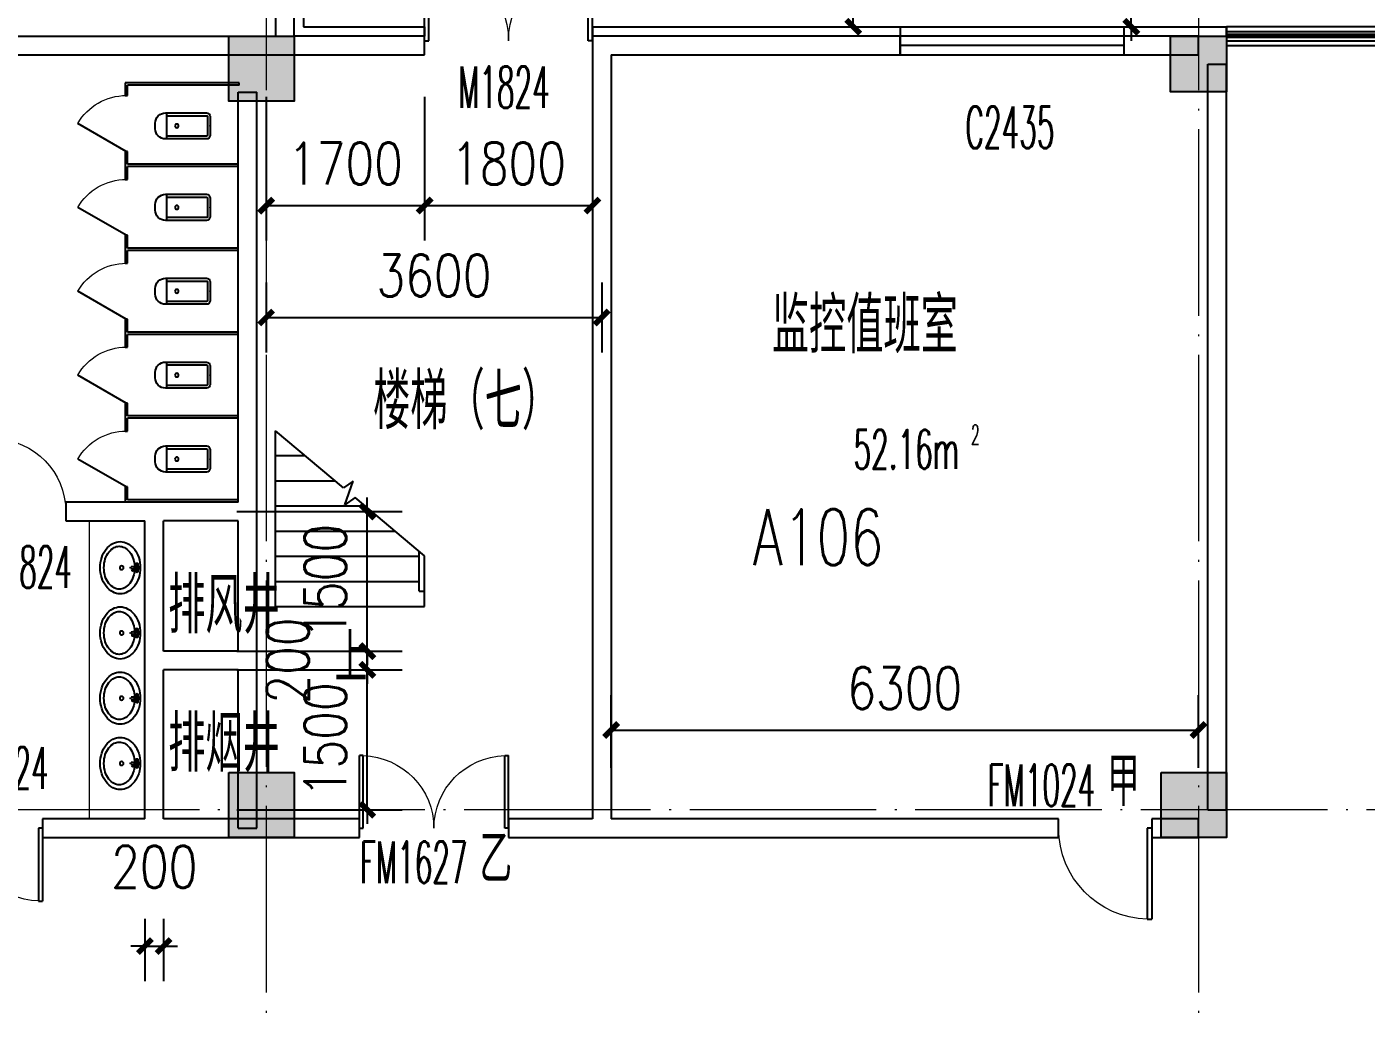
# Model space of a CAD drawing. Extents: x 1417642 to 3570900, y 124798 to 1191112.
# Drawn here: x 1464911 to 1479279, y 659917 to 670533 of the extents above; entities that cross this region are included whole.
import ezdxf

# ---------------------------------------------------------------- set-up
doc = ezdxf.new("R2010")
doc.units = 0
doc.header["$LTSCALE"] = 1000
doc.header["$MEASUREMENT"] = 0
doc.linetypes.add('DOTE', pattern=[2.42, 2, -0.2, 0.02, -0.2])
doc.layers.get('0').update_dxf_attribs({"linetype": 'CONTINUOUS'})
doc.layers.get('Defpoints').update_dxf_attribs({"linetype": 'CONTINUOUS'})
for name, color, linetype in [('colu', 2, 'CONTINUOUS'), ('CURTWALL', 132, 'CONTINUOUS'), ('DIM_SYMB', 3, 'CONTINUOUS'), ('DOTE', 1, 'DOTE'), ('LATRINE', 6, 'CONTINUOUS'), ('LVTRY', 6, 'CONTINUOUS'), ('PUB_DIM', 3, 'CONTINUOUS'), ('PUB_TEXT', 40, 'CONTINUOUS'), ('SPACE', 7, 'CONTINUOUS'), ('STAIR', 2, 'CONTINUOUS'), ('SURFACE', 6, 'CONTINUOUS'), ('tiaozheng', 20, 'CONTINUOUS'), ('WALL', 4, 'CONTINUOUS'), ('WINDOW', 2, 'CONTINUOUS'), ('WINDOW_TEXT', 7, 'CONTINUOUS'), ('柱填充 @ 1', 8, 'CONTINUOUS')]:
    doc.layers.add(name, color=color, linetype=linetype)
doc.styles.add('_TCH_DIM', font='ROMANS', dxfattribs={"width": 0.7, "bigfont": 'Z'})
doc.styles.add('_TCH_SPACE', font='ROMANS', dxfattribs={"width": 0.7, "height": 5, "bigfont": 'Z'})
doc.styles.add('_TCH_WINDOW', font='ROMANS.shx', dxfattribs={"width": 0.7, "height": 400, "bigfont": 'Z.shx'})
doc.styles.add('DIM_FONT', font='SIMPLEX.shx', dxfattribs={"width": 0.8})
doc.styles.add('Z', font='ROMANS', dxfattribs={"width": 0.7, "bigfont": 'Z'})
doc.dimstyles.new('DIMN150', dxfattribs={"dimscale": 1.5, "dimtxt": 300, "dimasz": 100, "dimexe": 250, "dimexo": 300, "dimgap": 150, "dimtad": 1, "dimdec": 0, "dimzin": 0, "dimdsep": 46, "dimtxsty": 'DIM_FONT', "dimblk": 'ARCHTICK', "dimcen": 0.09, "dimdle": 1.5, "dimclrt": 7, "dimazin": 2, "dimtfac": 1, "dimtdec": 0, "dimtix": 1, "dimtmove": 2, "dimatfit": 3, "dimldrblk": 'ARCHTICK', "dimfxl": 1, "dimtolj": 1, "dimtzin": 0, "dimarcsym": 0})

# ---------------------------------------------------------------- blocks, each defined once
blk = doc.blocks.new('1')
at = {"layer": '柱填充 @ 1', "ltscale": 1000}
for points in [[(1431298, 706934), (1431998, 706934), (1431998, 706234), (1431298, 706234)], [(1441398, 706934), (1441998, 706934), (1441998, 706334), (1441398, 706334)], [(1431298, 699034), (1431998, 699034), (1431998, 698334), (1431298, 698334)], [(1441298, 699034), (1441998, 699034), (1441998, 698334), (1441298, 698334)]]:
    blk.add_hatch(color=256, dxfattribs=at).paths.add_polyline_path(points)
at = {"layer": 'colu', "ltscale": 1000}
for points in [[(1431298, 706934), (1431998, 706934), (1431998, 706234), (1431298, 706234)], [(1441398, 706934), (1441998, 706934), (1441998, 706334), (1441398, 706334)], [(1431298, 699034), (1431998, 699034), (1431998, 698334), (1431298, 698334)], [(1441298, 699034), (1441998, 699034), (1441998, 698334), (1441298, 698334)]]:
    blk.add_lwpolyline(points, close=True, dxfattribs=at)
blk = doc.blocks.new('_ArchTick')
at = {"color": 0, "linetype": 'ByBlock', "const_width": 0.4}
blk.add_lwpolyline([(-0.5, -0.5), (0.5, 0.5)], dxfattribs=at)
blk = doc.blocks.new('*D3491')
at = {"layer": 'Defpoints', "color": 0}
for p in [(1467479, 668240), (1471079, 668240), (1471079, 667414)]:
    blk.add_point(p, dxfattribs=at)
at = {"layer": 'PUB_DIM', "color": 0, "lineweight": -2}
for p, q in [((1467479, 667790), (1467479, 667039)), ((1471079, 667790), (1471079, 667039)), ((1467477, 667414), (1471081, 667414))]:
    blk.add_line(p, q, dxfattribs=at)
at = {"layer": 'PUB_DIM', "color": 0, "lineweight": -2, "xscale": 150, "yscale": 150, "zscale": 150, "rotation": 180}
blk.add_blockref('_ArchTick', (1467479, 667414), dxfattribs=at)
at = {"layer": 'PUB_DIM', "color": 0, "lineweight": -2, "xscale": 150, "yscale": 150, "zscale": 150}
blk.add_blockref('_ArchTick', (1471079, 667414), dxfattribs=at)
at = {"layer": 'PUB_DIM', "color": 7, "insert": (1469279, 667864), "char_height": 450, "attachment_point": 5, "style": 'DIM_FONT'}
blk.add_mtext('\\A1;3600', dxfattribs=at)
blk = doc.blocks.new('*D3499')
at = {"layer": 'Defpoints', "color": 0}
for p in [(1466179, 661411), (1466379, 661411), (1466379, 660670)]:
    blk.add_point(p, dxfattribs=at)
at = {"layer": 'PUB_DIM', "color": 0, "lineweight": -2}
for p, q in [((1466179, 660961), (1466179, 660295)), ((1466379, 660961), (1466379, 660295)), ((1466179, 660670), (1466029, 660670)), ((1466179, 660670), (1466379, 660670)), ((1466379, 660670), (1466529, 660670))]:
    blk.add_line(p, q, dxfattribs=at)
at = {"layer": 'PUB_DIM', "color": 0, "lineweight": -2, "xscale": 150, "yscale": 150, "zscale": 150}
blk.add_blockref('_ArchTick', (1466179, 660670), dxfattribs=at)
at = {"layer": 'PUB_DIM', "color": 0, "lineweight": -2, "xscale": 150, "yscale": 150, "zscale": 150, "rotation": 180}
blk.add_blockref('_ArchTick', (1466379, 660670), dxfattribs=at)
at = {"layer": 'PUB_DIM', "color": 7, "insert": (1466279, 661521), "char_height": 450, "attachment_point": 5, "style": 'DIM_FONT'}
blk.add_mtext('\\A1;200', dxfattribs=at)
blk = doc.blocks.new('*D3532')
at = {"layer": 'Defpoints', "color": 0}
for p in [(1466713, 665333), (1468564, 665333), (1466713, 663833)]:
    blk.add_point(p, dxfattribs=at)
at = {"layer": 'PUB_DIM', "color": 0, "lineweight": -2}
for p, q in [((1468564, 665333), (1468564, 665483)), ((1467163, 665333), (1468939, 665333)), ((1468564, 663833), (1468564, 665333)), ((1467163, 663833), (1468939, 663833)), ((1468564, 663833), (1468564, 663683))]:
    blk.add_line(p, q, dxfattribs=at)
at = {"layer": 'PUB_DIM', "color": 0, "lineweight": -2, "xscale": 150, "yscale": 150, "zscale": 150}
for p, rotation in [((1468564, 665333), 270), ((1468564, 663833), 90)]:
    blk.add_blockref('_ArchTick', p, dxfattribs=dict(at, rotation=rotation))
at = {"layer": 'PUB_DIM', "color": 7, "insert": (1468114, 664583), "char_height": 450, "attachment_point": 5, "rotation": 90, "style": 'DIM_FONT'}
blk.add_mtext('\\A1;1500', dxfattribs=at)
blk = doc.blocks.new('*D3533')
at = {"layer": 'Defpoints', "color": 0}
for p in [(1466713, 663833), (1468564, 663833), (1466713, 663633)]:
    blk.add_point(p, dxfattribs=at)
at = {"layer": 'PUB_DIM', "color": 0, "lineweight": -2}
for p, q in [((1468564, 663833), (1468564, 663983)), ((1467163, 663833), (1468939, 663833)), ((1468564, 663633), (1468564, 663833)), ((1467163, 663633), (1468939, 663633)), ((1468564, 663633), (1468564, 663483))]:
    blk.add_line(p, q, dxfattribs=at)
at = {"layer": 'PUB_DIM', "color": 0, "lineweight": -2, "xscale": 150, "yscale": 150, "zscale": 150}
for p, rotation in [((1468564, 663833), 270), ((1468564, 663633), 90)]:
    blk.add_blockref('_ArchTick', p, dxfattribs=dict(at, rotation=rotation))
at = {"layer": 'PUB_DIM', "color": 7, "insert": (1467713, 663733), "char_height": 450, "attachment_point": 5, "rotation": 90, "style": 'DIM_FONT'}
blk.add_mtext('\\A1;200', dxfattribs=at)
blk = doc.blocks.new('*D3534')
at = {"layer": 'Defpoints', "color": 0}
for p in [(1466713, 663633), (1468564, 663633), (1466713, 662133)]:
    blk.add_point(p, dxfattribs=at)
at = {"layer": 'PUB_DIM', "color": 0, "lineweight": -2}
for p, q in [((1468564, 663633), (1468564, 663783)), ((1467163, 663633), (1468939, 663633)), ((1468564, 662133), (1468564, 663633)), ((1467163, 662133), (1468939, 662133)), ((1468564, 662133), (1468564, 661983))]:
    blk.add_line(p, q, dxfattribs=at)
at = {"layer": 'PUB_DIM', "color": 0, "lineweight": -2, "xscale": 150, "yscale": 150, "zscale": 150}
for p, rotation in [((1468564, 663633), 270), ((1468564, 662133), 90)]:
    blk.add_blockref('_ArchTick', p, dxfattribs=dict(at, rotation=rotation))
at = {"layer": 'PUB_DIM', "color": 7, "insert": (1468114, 662883), "char_height": 450, "attachment_point": 5, "rotation": 90, "style": 'DIM_FONT'}
blk.add_mtext('\\A1;1500', dxfattribs=at)
blk = doc.blocks.new('*D3538')
at = {"layer": 'Defpoints', "color": 0}
for p in [(1477479, 662988), (1471179, 662133), (1477479, 662133)]:
    blk.add_point(p, dxfattribs=at)
at = {"layer": 'PUB_DIM', "color": 0, "lineweight": -2}
for p, q in [((1471179, 662583), (1471179, 663363)), ((1477479, 662583), (1477479, 663363)), ((1471177, 662988), (1477481, 662988))]:
    blk.add_line(p, q, dxfattribs=at)
at = {"layer": 'PUB_DIM', "color": 0, "lineweight": -2, "xscale": 150, "yscale": 150, "zscale": 150, "rotation": 180}
blk.add_blockref('_ArchTick', (1471179, 662988), dxfattribs=at)
at = {"layer": 'PUB_DIM', "color": 0, "lineweight": -2, "xscale": 150, "yscale": 150, "zscale": 150}
blk.add_blockref('_ArchTick', (1477479, 662988), dxfattribs=at)
at = {"layer": 'PUB_DIM', "color": 7, "insert": (1474329, 663438), "char_height": 450, "attachment_point": 5, "style": 'DIM_FONT'}
blk.add_mtext('\\A1;6300', dxfattribs=at)
blk = doc.blocks.new('*D3576')
at = {"layer": 'Defpoints', "color": 0}
for p in [(1469179, 670233), (1470979, 670233), (1470979, 668615)]:
    blk.add_point(p, dxfattribs=at)
at = {"layer": 'PUB_DIM', "color": 0, "lineweight": -2}
for p, q in [((1469179, 669783), (1469179, 668240)), ((1470979, 669783), (1470979, 668240)), ((1469177, 668615), (1470981, 668615))]:
    blk.add_line(p, q, dxfattribs=at)
at = {"layer": 'PUB_DIM', "color": 0, "lineweight": -2, "xscale": 150, "yscale": 150, "zscale": 150, "rotation": 180}
blk.add_blockref('_ArchTick', (1469179, 668615), dxfattribs=at)
at = {"layer": 'PUB_DIM', "color": 0, "lineweight": -2, "xscale": 150, "yscale": 150, "zscale": 150}
blk.add_blockref('_ArchTick', (1470979, 668615), dxfattribs=at)
at = {"layer": 'PUB_DIM', "color": 7, "insert": (1470079, 669065), "char_height": 450, "attachment_point": 5, "style": 'DIM_FONT'}
blk.add_mtext('\\A1;1800', dxfattribs=at)
blk = doc.blocks.new('*D3577')
at = {"layer": 'Defpoints', "color": 0}
for p in [(1467479, 670233), (1469179, 670233), (1469179, 668615)]:
    blk.add_point(p, dxfattribs=at)
at = {"layer": 'PUB_DIM', "color": 0, "lineweight": -2}
for p, q in [((1467479, 669783), (1467479, 668240)), ((1469179, 669783), (1469179, 668240)), ((1467477, 668615), (1469181, 668615))]:
    blk.add_line(p, q, dxfattribs=at)
at = {"layer": 'PUB_DIM', "color": 0, "lineweight": -2, "xscale": 150, "yscale": 150, "zscale": 150, "rotation": 180}
blk.add_blockref('_ArchTick', (1467479, 668615), dxfattribs=at)
at = {"layer": 'PUB_DIM', "color": 0, "lineweight": -2, "xscale": 150, "yscale": 150, "zscale": 150}
blk.add_blockref('_ArchTick', (1469179, 668615), dxfattribs=at)
at = {"layer": 'PUB_DIM', "color": 7, "insert": (1468329, 669065), "char_height": 450, "attachment_point": 5, "style": 'DIM_FONT'}
blk.add_mtext('\\A1;1700', dxfattribs=at)
blk = doc.blocks.new('*D3579')
at = {"layer": 'Defpoints', "color": 0}
for p in [(1472679, 674133), (1473776, 674133), (1472679, 670533)]:
    blk.add_point(p, dxfattribs=at)
at = {"layer": 'PUB_DIM', "color": 0, "lineweight": -2}
for p, q in [((1473129, 674133), (1474151, 674133)), ((1473776, 670531), (1473776, 674135)), ((1473129, 670533), (1474151, 670533))]:
    blk.add_line(p, q, dxfattribs=at)
at = {"layer": 'PUB_DIM', "color": 0, "lineweight": -2, "xscale": 150, "yscale": 150, "zscale": 150}
for p, rotation in [((1473776, 674133), 90), ((1473776, 670533), 270)]:
    blk.add_blockref('_ArchTick', p, dxfattribs=dict(at, rotation=rotation))
at = {"layer": 'PUB_DIM', "color": 7, "insert": (1473326, 672333), "char_height": 450, "attachment_point": 5, "rotation": 90, "style": 'DIM_FONT'}
blk.add_mtext('\\A1;3600', dxfattribs=at)
blk = doc.blocks.new('*D3587')
at = {"layer": 'Defpoints', "color": 0}
for p in [(1476282, 671533), (1476759, 671533), (1476282, 670533)]:
    blk.add_point(p, dxfattribs=at)
at = {"layer": 'PUB_DIM', "color": 0, "lineweight": -2}
for p, q in [((1476759, 671533), (1476759, 671683)), ((1476732, 671533), (1477134, 671533)), ((1476759, 670533), (1476759, 671533)), ((1476732, 670533), (1477134, 670533)), ((1476759, 670533), (1476759, 670383))]:
    blk.add_line(p, q, dxfattribs=at)
at = {"layer": 'PUB_DIM', "color": 0, "lineweight": -2, "xscale": 150, "yscale": 150, "zscale": 150}
for p, rotation in [((1476759, 671533), 270), ((1476759, 670533), 90)]:
    blk.add_blockref('_ArchTick', p, dxfattribs=dict(at, rotation=rotation))
at = {"layer": 'PUB_DIM', "color": 7, "insert": (1476390, 671362), "char_height": 450, "attachment_point": 5, "rotation": 90, "style": 'DIM_FONT'}
blk.add_mtext('\\A1;1000', dxfattribs=at)
blk = doc.blocks.new('$DorLib2D$00000002')
for p, q in [((-0.5, 0), (-0.5, 0.4875)), ((-0.475, 0.4875), (-0.5, 0.4875)), ((-0.475, 0), (-0.475, 0.4875)), ((0.475, 0), (0.475, 0.4875)), ((0.475, 0.4875), (0.5, 0.4875)), ((0.5, 0), (0.5, 0.4875)), ((-0.5, 0), (-0.475, 0)), ((0.5, 0), (0.475, 0))]:
    blk.add_line(p, q)
at = {"lineweight": 13}
for centre, start, end in [((-0.4875, 0), 0, 88.53072), ((0.4875, 0), 91.46928, 180)]:
    blk.add_arc(centre, 0.4875, start, end, dxfattribs=at)
blk = doc.blocks.new('$TCHSYS$WIN2D')
for p, q in [((-0.5, 0.5), (0.5, 0.5)), ((-0.5, 0.5), (-0.5, -0.5)), ((0.5, 0.5), (0.5, -0.5)), ((0.5, 0.16667), (-0.5, 0.16667)), ((0.5, -0.16667), (-0.5, -0.16667)), ((-0.5, -0.5), (0.5, -0.5))]:
    blk.add_line(p, q)
blk = doc.blocks.new('$DorLib2D$00000001')
for p, q in [((0.45, 0.975), (0.5, 0.975)), ((0.45, 0), (0.45, 0.975)), ((0.5, 0), (0.5, 0.975)), ((0.5, 0), (0.45, 0))]:
    blk.add_line(p, q)
at = {"lineweight": 13}
blk.add_arc((0.475, 0), 0.975, 91.4693, 180, dxfattribs=at)
blk = doc.blocks.new('$lvtry$00000200')
for p, q in [((-140, -40, 0), (-140, -480, 0)), ((-110, -40, 0), (-110, -470, 0)), ((100, 0, 0), (-100, 0, 0)), ((100, -30, 0), (-100, -30, 0)), ((110, -470, 0), (110, -40, 0)), ((140, -480, 0), (140, -40, 0)), ((140, -470, 0), (-140, -470, 0)), ((-30, -590, 0), (30, -590, 0))]:
    blk.add_line(p, q)
blk.add_circle((0, -359, 0), 20)
for centre, radius, start, end in [((-100, -40, 0), 40, 90, 180), ((-100, -40, 0), 10, 90, 180), ((100, -40, 0), 40, 0, 90), ((100, -40, 0), 10, 0, 90), ((-30, -480, 0), 110, 180, 270), ((30, -480, 0), 110, 270, 0)]:
    blk.add_arc(centre, radius, start, end)
blk.add_point((0, 0))
blk = doc.blocks.new('$TCHSYS$APDOOR2D')
blk.add_line((0.5, 0), (0, 0.866))
at = {"lineweight": 13}
blk.add_arc((0.5, 0), 1, 120, 180, dxfattribs=at)
blk = doc.blocks.new('$lvtry$00000193')
for p, q in [((-17, -43, 0), (-17, -33, 0)), ((17, -43, 0), (17, -33, 0))]:
    blk.add_line(p, q)
at = {"elevation": 0}
blk.add_lwpolyline([(280, -215, 0.12431), (260, -136, 0.105707), (198, -63, 0.086941), (110, -17, 0.077137), (0, 0, 0.077137), (-110, -17, 0.086941), (-198, -63, 0.105707), (-260, -136, 0.12431), (-280, -215, 0.12431), (-260, -294, 0.105707), (-198, -367, 0.086941), (-110, -413, 0.077137), (0, -430, 0.077137), (110, -413, 0.086941), (198, -367, 0.105707), (260, -294, 0.12431)], format="xyb", close=True, dxfattribs=at)
blk.add_lwpolyline([(-25, -61, 0.056876), (-95, -75, 0.086941), (-168, -113, 0.105707), (-216, -170, 0.12431), (-230, -225, 0.12431), (-216, -280, 0.105707), (-168, -337, 0.086941), (-95, -375, 0.077137), (0, -390, 0.077137), (95, -375, 0.086941), (168, -337, 0.105707), (216, -280, 0.12431), (230, -225, 0.12431), (216, -170, 0.105707), (168, -113, 0.086941), (95, -75, 0.06676), (13, -60, 0.06676)], format="xyb", dxfattribs=at)
for centre, radius in [((0, -43, 0), 16.7), ((0, -200, 0), 20)]:
    blk.add_circle(centre, radius)
for centre, radius, start, end in [((-40, -34, 0), 10.1, 106.6096, 258.1648), ((-64, 234, 0), 259, 274.7069, 282.3732), ((-75, -213, 0), 173, 71.36, 79.1873), ((-29, -80, 0), 6.77, 155.344, 308.3224), ((-171, 19, 0), 166, 324.8411, 338.1337), ((-171, 19, 0), 170, 324.8411, 331.3523), ((-29, -80, 0), 3.37, 155.344, 308.3224), ((100, -194, 0), 170, 132.3141, 138.8253), ((100, -194, 0), 166, 125.5327, 138.8253), ((-12, -58, 0), 10.6, 201.8924, 261.774), ((0, -33, 0), 16.7, 0, 180), ((-381, -115, 0), 372, 2.3982, 6.7627), ((0, -96, 0), 9.9, 201.7837, 338.2163), ((64, 234, 0), 259, 257.6268, 265.2931), ((381, -115, 0), 372, 170.1008, 177.6018), ((75, -213, 0), 173, 100.8127, 110.4191), ((40, -34, 0), 10.1, 281.8352, 73.3904)]:
    blk.add_arc(centre, radius, start, end)
blk.add_point((0, -33, 0))

msp = doc.modelspace()

# ---------------------------------------------------------------- linework, layer by layer
at = {"color": 6}
for p in [(1477478.8, 670533.2, 0), (1477778.8, 670433.2, 0)]:
    msp.add_line(p, (1477778.8, 670533.2, 0), dxfattribs=at)
at = {"layer": 'CURTWALL', "color": 2}
for p, q in [((1495678.8, 670533.2), (1477778.8, 670533.2)), ((1477778.8, 670533.2), (1477778.8, 670333.2)), ((1477778.8, 670433.2), (1495678.8, 670433.2)), ((1477778.8, 670333.2), (1495678.8, 670333.2))]:
    msp.add_line(p, q, dxfattribs=at)
at = {"layer": 'DIM_SYMB'}
msp.add_lwpolyline([(1468378.8, 664178.2, 0, 0, 0), (1468378.8, 664943.2, 120, 0, 0), (1468378.8, 665393.2, 0, 0, 0)], format="xyseb", dxfattribs=at)
at = {"layer": 'DOTE', "lineweight": 0, "elevation": 0}
for points in [[(1467478.8, 754133.2), (1467478.8, 643548.7)], [(1477478.8, 754133.2), (1477478.8, 643548.7)], [(1597442.3, 662133.2), (1431709.3, 662133.2)]]:
    msp.add_lwpolyline(points, dxfattribs=at)
at = {"layer": 'LATRINE'}
for p, q in [((1467190.2, 669931.9), (1465966.3, 669931.9)), ((1465966.3, 669931.9), (1465966.3, 669795.6)), ((1467190.2, 669906.9), (1465991.3, 669906.9)), ((1465991.3, 669795.6), (1465991.3, 669906.9)), ((1467190.2, 669906.9), (1467190.2, 669931.9)), ((1465966.3, 669795.6), (1465991.3, 669795.6)), ((1465991.3, 669195.6), (1465966.3, 669195.6)), ((1465966.3, 669195.6), (1465966.3, 669048.6)), ((1465991.3, 669058.1), (1465991.3, 669195.6)), ((1465966.3, 669045.6), (1465966.3, 668895.6)), ((1467178.8, 669058.1), (1465991.3, 669058.1)), ((1467178.8, 669033.1), (1465991.3, 669033.1)), ((1465991.3, 668895.6), (1465991.3, 669033.1)), ((1467178.8, 669033.1), (1467178.8, 669058.1)), ((1465966.3, 668895.6), (1465991.3, 668895.6)), ((1465991.3, 668295.6), (1465966.3, 668295.6)), ((1465966.3, 668295.6), (1465966.3, 668145.6)), ((1465991.3, 668158.1), (1465991.3, 668295.6)), ((1465966.3, 668145.6), (1465966.3, 667995.6)), ((1467178.8, 668158.1), (1465991.3, 668158.1)), ((1467178.8, 668133.1), (1465991.3, 668133.1)), ((1465991.3, 667995.6), (1465991.3, 668133.1)), ((1467178.8, 668133.1), (1467178.8, 668158.1)), ((1465966.3, 667995.6), (1465991.3, 667995.6)), ((1465991.3, 667395.6), (1465966.3, 667395.6)), ((1465966.3, 667395.6), (1465966.3, 667245.6)), ((1465991.3, 667258.1), (1465991.3, 667395.6)), ((1465966.3, 667245.6), (1465966.3, 667095.6)), ((1467178.8, 667258.1), (1465991.3, 667258.1)), ((1467178.8, 667233.1), (1465991.3, 667233.1)), ((1465991.3, 667095.6), (1465991.3, 667233.1)), ((1467178.8, 667233.1), (1467178.8, 667258.1)), ((1465966.3, 667095.6), (1465991.3, 667095.6)), ((1465991.3, 666495.6), (1465966.3, 666495.6)), ((1465966.3, 666495.6), (1465966.3, 666345.6)), ((1465991.3, 666358.1), (1465991.3, 666495.6)), ((1465966.3, 666345.6), (1465966.3, 666195.6)), ((1467178.8, 666358.1), (1465991.3, 666358.1)), ((1467178.8, 666333.1), (1465991.3, 666333.1)), ((1465991.3, 666195.6), (1465991.3, 666333.1)), ((1467178.8, 666333.1), (1467178.8, 666358.1)), ((1465966.3, 666195.6), (1465991.3, 666195.6)), ((1465991.3, 665595.6), (1465966.3, 665595.6)), ((1465966.3, 665595.6), (1465966.3, 665433.1)), ((1465991.3, 665458.1), (1465991.3, 665595.6)), ((1467178.8, 665433.1), (1465966.3, 665433.1)), ((1467178.8, 665458.1), (1465991.3, 665458.1)), ((1467178.8, 665433.1), (1467178.8, 665458.1))]:
    msp.add_line(p, q, dxfattribs=at)
at = {"layer": 'LATRINE', "lineweight": 0, "elevation": 0}
msp.add_lwpolyline([(1465578.8, 665233.1), (1465578.8, 662030.2)], dxfattribs=at)
at = {"layer": 'STAIR'}
for p, q in [((1467578.8, 664313.2), (1467578.8, 666198.7)), ((1468310, 665585.9), (1467578.8, 666198.7)), ((1467578.8, 665933.2), (1467895.6, 665933.2)), ((1467578.8, 665663.2), (1468217.8, 665663.2)), ((1468413.7, 665658.6), (1468310, 665585.9)), ((1468321.9, 665405.8), (1468413.7, 665658.6)), ((1467578.8, 665393.2), (1468539.9, 665393.2)), ((1468432.4, 665483.3), (1468321.9, 665405.8)), ((1469178.8, 664857.8), (1468432.4, 665483.3)), ((1467578.8, 665123.2), (1468862.1, 665123.2)), ((1467578.8, 664853.2), (1469118.8, 664853.2)), ((1469118.8, 664478.2), (1469118.8, 664908)), ((1469178.8, 664478.2), (1469178.8, 664857.8)), ((1469178.8, 664478.2), (1469178.8, 664857.8)), ((1467578.8, 664583.2), (1469118.8, 664583.2)), ((1469118.8, 664478.2), (1469178.8, 664478.2)), ((1469178.8, 664313.2), (1469178.8, 664478.2)), ((1467578.8, 664313.2), (1469178.8, 664313.2))]:
    msp.add_line(p, q, dxfattribs=at)
at = {"layer": 'SURFACE'}
for p, q in [((1467878.8, 672333.2), (1467878.8, 670533.2)), ((1467878.8, 670533.2), (1469178.8, 670533.2)), ((1469178.8, 670533.2), (1469178.8, 670433.2)), ((1470978.8, 670533.2), (1470978.8, 670433.2)), ((1470978.8, 670533.2), (1471078.8, 670533.2)), ((1471078.8, 670533.2), (1474278.8, 670533.2)), ((1474278.8, 670533.2), (1474278.8, 670433.2)), ((1476678.8, 670533.2), (1476678.8, 670433.2)), ((1476678.8, 670533.2), (1477478.8, 670533.2))]:
    msp.add_line(p, q, dxfattribs=at)
at = {"layer": 'WALL'}
for p, q in [((1467578.8, 672333.2), (1467578.8, 670433.2)), ((1467778.8, 670433.2), (1467778.8, 672333.2)), ((1462578.8, 670433.2), (1467578.8, 670433.2)), ((1469178.8, 670433.2), (1467778.8, 670433.2)), ((1469178.8, 670233.2), (1469178.8, 670433.2)), ((1471078.8, 670433.2), (1470978.8, 670433.2)), ((1470978.8, 670433.2), (1470978.8, 670233.2)), ((1474278.8, 670433.2), (1471078.8, 670433.2)), ((1474278.8, 670233.2), (1474278.8, 670433.2)), ((1477478.8, 670433.2), (1476678.8, 670433.2)), ((1476678.8, 670433.2), (1476678.8, 670233.2)), ((1477478.8, 670233.2), (1477478.8, 670433.2)), ((1462678.8, 670233.2), (1467678.8, 670233.2)), ((1467678.8, 670233.2), (1469178.8, 670233.2)), ((1470978.8, 670233.2), (1470978.8, 662033.2)), ((1471178.8, 670233.2), (1471178.8, 662033.2)), ((1471178.8, 670233.2), (1474278.8, 670233.2)), ((1476678.8, 670233.2), (1477478.8, 670233.2)), ((1477578.8, 662133.2), (1477578.8, 670133.2)), ((1477578.8, 670133.2), (1477778.8, 670133.2)), ((1477778.8, 662133.2), (1477778.8, 670133.2)), ((1467178.8, 665433.1), (1467178.8, 669833.2)), ((1467178.8, 669833.2), (1467378.8, 669833.2)), ((1467378.8, 665336.1), (1467378.8, 669833.2)), ((1466278.8, 665433.1), (1465328.8, 665433.1)), ((1465328.8, 665433.1), (1465328.8, 665233.1)), ((1467178.8, 665433.1), (1466278.8, 665433.1)), ((1465328.8, 665233.1), (1466178.8, 665233.1)), ((1466178.8, 663733.1), (1466178.8, 665233.1)), ((1467178.8, 665233.1), (1466378.8, 665233.1)), ((1466378.8, 663833.1), (1466378.8, 665233.1)), ((1467178.8, 663833.1), (1467178.8, 665233.1)), ((1467378.8, 663736.1), (1467378.8, 665336.1)), ((1467178.8, 663833.1), (1466378.8, 663833.1)), ((1466178.8, 662033.2), (1466178.8, 663733.1)), ((1466378.8, 662033.2), (1466378.8, 663633.1)), ((1467178.8, 663633.1), (1466378.8, 663633.1)), ((1467178.8, 661933.2), (1467178.8, 663633.1)), ((1467378.8, 661933.2), (1467378.8, 663736.1)), ((1477578.8, 662133.2), (1477778.8, 662133.2)), ((1466178.8, 662033.2), (1465078.8, 662033.2)), ((1465078.8, 662033.2), (1465078.8, 661833.2)), ((1468478.8, 662033.2), (1466378.8, 662033.2)), ((1467178.8, 661933.2), (1467378.8, 661933.2)), ((1468478.8, 661833.2), (1468478.8, 662033.2)), ((1470978.8, 662033.2), (1470078.8, 662033.2)), ((1470078.8, 662033.2), (1470078.8, 661833.2)), ((1475978.8, 662033.2), (1471178.8, 662033.2)), ((1475978.8, 661833.2), (1475978.8, 662033.2)), ((1477478.8, 662033.2), (1476978.8, 662033.2)), ((1476978.8, 662033.2), (1476978.8, 661833.2)), ((1477478.8, 661833.2), (1477478.8, 662033.2)), ((1465078.8, 661833.2), (1466278.8, 661833.2)), ((1466278.8, 661833.2), (1468478.8, 661833.2)), ((1470078.8, 661833.2), (1471078.8, 661833.2)), ((1471078.8, 661833.2), (1475978.8, 661833.2)), ((1476978.8, 661833.2), (1477478.8, 661833.2))]:
    msp.add_line(p, q, dxfattribs=at)

# ---------------------------------------------------------------- block references
at = {"layer": 'LATRINE', "lineweight": 0, "xscale": 600, "yscale": -600, "zscale": 25, "rotation": 270}
for p in [(1465978.8, 669495.6), (1465978.8, 668595.6), (1465978.8, 667695.6), (1465978.8, 666795.6), (1465978.8, 665895.6)]:
    msp.add_blockref('$TCHSYS$APDOOR2D', p, dxfattribs=at)
at = {"layer": 'LVTRY', "lineweight": 0, "yscale": -0.9999999999999998, "rotation": 90.00000000000001}
for name, p in [('$lvtry$00000200', (1466878.8, 669469.4, 0)), ('$lvtry$00000200', (1466878.8, 668595.6, 0)), ('$lvtry$00000200', (1466878.8, 667695.6, 0)), ('$lvtry$00000200', (1466878.8, 666795.6, 0)), ('$lvtry$00000200', (1466878.8, 665895.6, 0)), ('$lvtry$00000193', (1466128.8, 664729.3, 0)), ('$lvtry$00000193', (1466128.8, 664029.3, 0)), ('$lvtry$00000193', (1466128.8, 663329.3, 0)), ('$lvtry$00000193', (1466128.8, 662629.3, 0))]:
    msp.add_blockref(name, p, dxfattribs=at)
at = {"layer": 'tiaozheng', "color": 2}
msp.add_blockref('1', (35780.9, -36500.5, 0), dxfattribs=at)
at = {"layer": 'WINDOW', "lineweight": 0}
ref = msp.add_blockref('$DorLib2D$00000002', (1470078.8, 670383.2), dxfattribs=dict(at, xscale=-1800, yscale=1800, zscale=-1800))
ref.add_attrib('A', 'M1824', (1469538.8, 669662), dxfattribs={"layer": 'WINDOW_TEXT', "lineweight": 0, "height": 446.25, "style": '_TCH_WINDOW', "width": 0.494118})
at = {"layer": 'WINDOW', "color": 2}
ref = msp.add_blockref('$TCHSYS$WIN2D', (1475478.8, 670383.2), dxfattribs=dict(at, xscale=2400, yscale=300, zscale=2400))
ref.add_attrib('A', 'C2435', (1474980.1, 669230.3), dxfattribs={"layer": 'WINDOW_TEXT', "color": 2, "height": 446.25, "style": '_TCH_WINDOW', "width": 0.494118})
at = {"layer": 'WINDOW', "xscale": 17900, "yscale": 100, "zscale": 17900, "rotation": 3.427928207852771e-10}
msp.add_blockref('$TCHSYS$WIN2D', (1486728.8, 670433.2), dxfattribs=at)
at = {"layer": 'WINDOW', "lineweight": 0}
ref = msp.add_blockref('$DorLib2D$00000001', (1464928.8, 665333.1), dxfattribs=dict(at, xscale=800, yscale=-800, zscale=800, rotation=180))
ref.add_attrib('A', 'M0824', (1464414.3, 664514.7), dxfattribs={"layer": 'WINDOW_TEXT', "lineweight": 0, "height": 446.25, "style": '_TCH_WINDOW', "width": 0.494118})
ref = msp.add_blockref('$DorLib2D$00000001', (1464678.8, 661933.2), dxfattribs=dict(at, xscale=800, yscale=-800, zscale=800))
ref.add_attrib('A', 'M0824', (1464164.3, 662358.4), dxfattribs={"layer": 'WINDOW_TEXT', "lineweight": 0, "height": 446.25, "style": '_TCH_WINDOW', "width": 0.494118})
for name, p, xscale, yscale, zscale in [('$DorLib2D$00000002', (1469278.8, 661933.2), -1600, 1600, -1600), ('$DorLib2D$00000001', (1476478.8, 661933.2), 1000, -1000, 1000)]:
    msp.add_blockref(name, p, dxfattribs=dict(at, xscale=xscale, yscale=yscale, zscale=zscale))

# ---------------------------------------------------------------- texts
at = {"layer": 'PUB_TEXT', "width": 0.7}
for s, height, style, p in [('监控值班室', 600, 'Z', (1472903.6, 667030.5, 0)), ('楼梯（七）', 600, 'Z', (1468626, 666215.4)), ('排风井', 600, 'Z', (1466428.5, 664024.8, 0)), ('上', 525, '_TCH_DIM', (1468215.4, 663503.1, 0)), ('排烟井', 600, 'Z', (1466428.5, 662540.5, 0))]:
    msp.add_text(s, height=height, dxfattribs=dict(at, style=style)).set_placement(p)
at = {"layer": 'PUB_TEXT', "color": 1, "lineweight": 60, "style": 'Z', "width": 0.7}
msp.add_text('A106', height=600, dxfattribs=at).set_placement((1472698.8, 664757.5))
at = {"layer": 'SPACE', "style": '_TCH_SPACE', "width": 0.525}
for s, height, p in [('2', 210, (1475039, 666051, 0)), ('52.16m', 420, (1473779, 665788.5, 0))]:
    msp.add_text(s, height=height, dxfattribs=at).set_placement(p)
at = {"layer": 'WINDOW_TEXT', "style": '_TCH_WINDOW'}
for s, height, width, p in [('甲', 525, 0.7, (1476500.7, 662172.5)), ('FM1024', 446.25, 0.494118, (1475219.7, 662172.5)), ('FM1627', 446.25, 0.494118, (1468486.4, 661345.9)), ('乙', 525, 0.7, (1469767.4, 661345.9))]:
    msp.add_text(s, height=height, dxfattribs=dict(at, width=width)).set_placement(p)

# ---------------------------------------------------------------- dimensions: what is measured, and where the dimension line sits
at = {"layer": 'PUB_DIM'}
for p1, p2, distance, picture, middle in [((1472678.8, 670533.2), (1472678.8, 674133.2), -1097.2, '*D3579', (1473326, 672333.2)), ((1467478.8, 670233.2), (1469178.8, 670233.2), -1618.3, '*D3577', (1468328.8, 669065)), ((1469178.8, 670233.2), (1470978.8, 670233.2), -1618.3, '*D3576', (1470078.8, 669065)), ((1467478.8, 668240), (1471078.8, 668240), -826.2, '*D3491', (1469278.8, 667863.7)), ((1466713.4, 663833.1), (1466713.4, 665333.1), -1850.7, '*D3532', (1468114.1, 664583.1)), ((1466713.4, 662133.2), (1466713.4, 663633.1), -1850.7, '*D3534', (1468114.1, 662883.2)), ((1471178.8, 662133.2), (1477478.8, 662133.2), 854.4, '*D3538', (1474328.8, 663437.7))]:
    dim = msp.add_aligned_dim(p1=p1, p2=p2, distance=distance, dimstyle='DIMN150', dxfattribs=at)
    dim.commit()
    dim.dimension.update_dxf_attribs({"geometry": picture, "text_midpoint": middle})
for base, p1, p2, angle, picture, middle in [((1476759, 671533.2), (1476281.6, 670533.2), (1476281.6, 671533.2), 90, '*D3587', (1476389.7, 671362.1)), ((1468564.1, 663833.1), (1466713.4, 663633.1), (1466713.4, 663833.1), 90, '*D3533', (1467712.9, 663733.1)), ((1466378.8, 660670.2), (1466178.8, 661411.1), (1466378.8, 661411.1), 0, '*D3499', (1466278.8, 661521.4))]:
    dim = msp.add_linear_dim(base=base, p1=p1, p2=p2, angle=angle, dimstyle='DIMN150', dxfattribs=at)
    dim.commit()
    dim.dimension.update_dxf_attribs({"geometry": picture, "text_midpoint": middle, "dimtype": 129})

doc.saveas('drawing.dxf')
